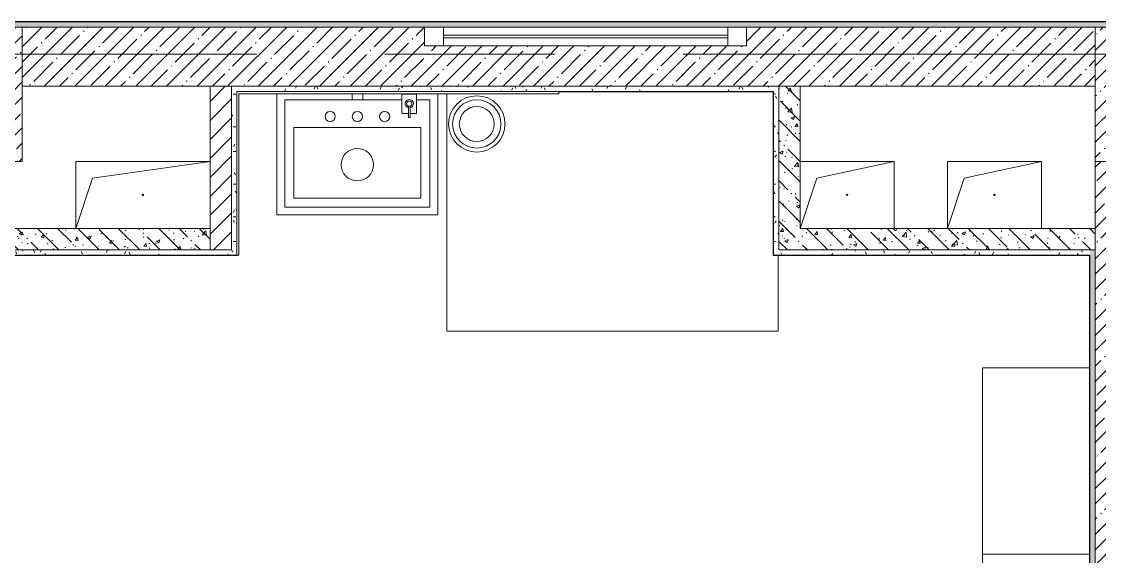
# Model space of a CAD drawing. Header units: millimetres. Extents: x 35111 to 235598, y -8553 to 29000.
# Drawn here: x 43407 to 47425, y 5928 to 7921 of the extents above; entities that cross this region are included whole.
import ezdxf

# ---------------------------------------------------------------- set-up
doc = ezdxf.new("R2010")
doc.units = ezdxf.units.MM
doc.linetypes.add('Осевая', pattern=[3175, 635, -476.25, 1587.5, -476.25])
for name, color, linetype, lineweight in [('A-GENM', 7, 'Continuous', 9), ('A-GLAZ', 7, 'Continuous', 9), ('A-GLAZ-1', 7, 'Continuous', 13), ('A-WALL', 7, 'Continuous', 9), ('I-WALL', 7, 'Continuous', 9), ('P-SANR-FIXT', 7, 'Continuous', 9), ('P-SANR-FIXT-1', 7, 'Continuous', 13), ('S-COLS', 7, 'Continuous', 9), ('Оси-2', 7, 'Осевая', 9)]:
    doc.layers.add(name, color=color, linetype=linetype, lineweight=lineweight)
for name, color, linetype, lineweight, true_color in [('A-WALL-1', 7, 'Continuous', 9, 0x3c3c3c), ('A-WALL-FNSH-1', 7, 'Continuous', 9, 0x3c3c3c), ('I-FURN-1', 7, 'Continuous', 9, 0xf0f0f0)]:
    doc.layers.add(name, color=color, linetype=linetype, lineweight=lineweight, true_color=true_color)
pattern_1 = [(45, (0, 0), (-57.02463, 57.02463), []), (45, (57.025, 0), (-57.02463, 57.02463), [100.806, -20.161, 3.353, -16.808])]
pattern_2 = [(135, (0, 0), (-75.43415, -75.43415), [106.68, -17.78, 3.556, -17.78]), (135, (0, 75.39), (-75.43415, -75.43415), []), (50, (0, 0), (127.52922, -11.15758), [13.335, -146.685]), (355, (0, 0), (-24.66966, 133.74002), [10.668, -117.348]), (100.451, (10.63, -0.93), (102.85973, 122.58178), [11.333, -124.663]), (46.184, (0, 35.56), (189.75516, -29.43036), [20.002, -220.027]), (96.636, (15.81, 33.1), (166.1822, 173.1996), [17, -186.995]), (351.184, (0, 35.56), (166.1839, 173.1976), [16.002, -176.022]), (21, (17.78, 26.67), (106.13027, -71.58603), [13.335, -146.685]), (326, (17.78, 26.67), (43.26188, 128.93175), [10.668, -117.348]), (71.451, (26.62, 20.7), (149.39198, 57.34505), [11.333, -124.663]), (37.5, (0, 0), (2.16223, 59.188357), [3.353, -112.573, 3.353, -115.773, -117.792]), (37.5, (0, 0), (2.16223, 59.188357), [-235.052, 3.353, -114.44]), (7.5, (0, 0), (46.77386, 70.12615), [3.353, -64.567, 3.353, -109.906, -44.894]), (7.5, (0, 0), (46.77386, 70.12615), [-181.178, 3.353, -41.542]), (327.5, (-39.65, 0), (94.91367, -4.010093), [3.353, -41.097, 3.353, -135.331, -184.023]), (327.5, (-39.65, 0), (94.91367, -4.010093), [-183.134, 3.353, -180.67]), (317.5, (-57.43, 0), (103.69057, 17.79882), [3.353, -54.432, 3.353, -88.748, -130.683]), (317.5, (-57.43, 0), (103.69057, 17.79882), [-149.885, 3.353, -127.33])]
pattern_3 = [(0, (0, 0), (121.92, 30.48), [10.058, -81.382, 10.058, -81.382, -487.68]), (0, (0, 0), (121.92, 30.48), [-182.88, 10.058, -172.822, 10.058, -81.382, -213.36]), (0, (0, 0), (121.92, 30.48), [-457.2, 10.058, -50.902, 10.058, -142.342]), (120, (45.72, 15.24), (-87.356454, 90.345817), [10.058, -81.382, 10.058, -81.382, -487.68]), (120, (45.72, 15.24), (-87.356454, 90.345817), [-182.88, 10.058, -172.822, 10.058, -81.382, -213.36]), (120, (45.72, 15.24), (-87.356454, 90.345817), [-457.2, 10.058, -50.902, 10.058, -142.342]), (240, (60.96, 76.2), (-34.563546, -120.825817), [10.058, -81.382, 10.058, -81.382, -487.68]), (240, (60.96, 76.2), (-34.563546, -120.825817), [-182.88, 10.058, -172.822, 10.058, -81.382, -213.36]), (240, (60.96, 76.2), (-34.563546, -120.825817), [-457.2, 10.058, -50.902, 10.058, -142.342])]

# ---------------------------------------------------------------- blocks, each defined once
blk = doc.blocks.new('BSC_Колонна _Прямоугольная - 500х500-V1-План размещения напольных электротехнических лючков и розеток 3 этажа в осях 12-23')
at = {"layer": 'S-COLS'}
h = blk.add_hatch(dxfattribs=at)
h.set_pattern_fill('FP_2', color=256, style=0, pattern_type=2)
h.set_pattern_definition([(45, (-43160, -7650), (-57.02463, 57.02463), []), (45, (-43102.975, -7650), (-57.02463, 57.02463), [100.806, -20.161, 3.353, -16.808])])
h.paths.add_polyline_path([(-250, -250), (250, -250), (250, 250), (-250, 250)])
for p, q in [((250, 250), (-250, 250)), ((-250, 250), (-250, -250)), ((250, -250), (250, 250)), ((-250, -250), (250, -250))]:
    blk.add_line(p, q, dxfattribs=at)
blk = doc.blocks.new('BSC_Колонна _Прямоугольная - 500х500-V2-План размещения напольных электротехнических лючков и розеток 3 этажа в осях 12-23')
at = {"layer": 'S-COLS'}
h = blk.add_hatch(dxfattribs=at)
h.set_pattern_fill('FP_3', color=256, style=0, pattern_type=2)
h.set_pattern_definition([(45, (-47660, -7650), (-57.02463, 57.02463), []), (45, (-47602.975, -7650), (-57.02463, 57.02463), [100.806, -20.161, 3.353, -16.808])])
h.paths.add_polyline_path([(-250, -250), (250, -250), (250, 250), (-250, 250)])
for p, q in [((250, 250), (-250, 250)), ((-250, 250), (-250, -250)), ((250, -250), (250, 250)), ((-250, -250), (250, -250))]:
    blk.add_line(p, q, dxfattribs=at)
blk = doc.blocks.new('GM_Отверстие прямоугольное _в плите_ - Отверстие-21986452-План размещения напольных электротехнических лючков и розеток 3 этажа в осях 12-23')
at = {"layer": 'A-GENM'}
for p, q in [((-175, 125), (175, 125)), ((175, 125), (-175, 125)), ((-112.5, 62.5), (175, 125)), ((175, 125), (175, -125)), ((175, -125), (175, 125)), ((-175, -125), (-112.5, 62.5))]:
    blk.add_line(p, q, dxfattribs=at)
for start, end in [(360, 180), (180, 360)]:
    blk.add_arc((0, 0), 2.5, start, end, dxfattribs=at)
blk = doc.blocks.new('GM_Отверстие прямоугольное _в плите_ - Отверстие-V51-План размещения напольных электротехнических лючков и розеток 3 этажа в осях 12-23')
at = {"layer": 'A-GENM'}
for p, q in [((-175, -125), (-175, 125)), ((-175, 125), (175, 125)), ((175, 125), (-175, 125)), ((-175, 125), (-175, -125)), ((-112.5, 62.5), (175, 125)), ((175, 125), (175, -125)), ((175, -125), (175, 125)), ((-175, -125), (-112.5, 62.5))]:
    blk.add_line(p, q, dxfattribs=at)
for start, end in [(360, 180), (180, 360)]:
    blk.add_arc((0, 0), 2.5, start, end, dxfattribs=at)
blk = doc.blocks.new('GM_Отверстие прямоугольное _в плите_ - Отверстие-V53-План размещения напольных электротехнических лючков и розеток 3 этажа в осях 12-23')
at = {"layer": 'A-GENM'}
for p, q in [((-250, -125), (-250, 125)), ((-250, 125), (250, 125)), ((250, 125), (-250, 125)), ((-250, 125), (-250, -125)), ((-187.5, 62.5), (250, 125)), ((-250, -125), (-187.5, 62.5))]:
    blk.add_line(p, q, dxfattribs=at)
for start, end in [(360, 180), (180, 360)]:
    blk.add_arc((0, 0), 2.5, start, end, dxfattribs=at)
blk = doc.blocks.new('Стол базовый прямоугольный - 1_290-25520344-План размещения напольных электротехнических лючков и розеток 3 этажа в осях 12-23')
at = {"layer": 'I-FURN-1'}
for p, q in [((-617.5, 429), (-617.5, -455)), ((617.5, -455), (617.5, -173)), ((-617.5, -455), (617.5, -455))]:
    blk.add_line(p, q, dxfattribs=at)
blk = doc.blocks.new('сифон - Для раковины-V171-План размещения напольных электротехнических лючков и розеток 3 этажа в осях 12-23')
at = {"layer": 'P-SANR-FIXT'}
blk.add_line((191.1, -40), (191.1, 40), dxfattribs=at)
at = {"layer": 'P-SANR-FIXT-1'}
for p, q in [((191.1, 20), (168.5, 20)), ((168.5, -20), (191.1, -20))]:
    blk.add_line(p, q, dxfattribs=at)
blk = doc.blocks.new('мусорная корзина - Round_ Metal-30590745-План размещения напольных электротехнических лючков и розеток 3 этажа в осях 12-23')
at = {"layer": 'P-SANR-FIXT'}
for radius, start, end in [(105, 0, 180), (90, 360, 180), (65, 0, 180), (105, 180, 360), (90, 180, 360), (65, 180, 360)]:
    blk.add_arc((0, 0), radius, start, end, dxfattribs=at)
blk = doc.blocks.new('Мойка кухонная - Раковина Roca Victoria-N Unik 600х460 мм-V173-План размещения напольных электротехнических лючков и розеток 3 этажа в осях 12-23')
at = {"layer": 'P-SANR-FIXT'}
for p, q in [((166, 0), (-270, 0)), ((-270, 0), (-270, -400)), ((270, 0), (221, 0)), ((270, -400), (270, 0)), ((236.1, -102.3), (-236.6, -102.3)), ((-236.6, -102.3), (-236.6, -366.4)), ((236.1, -366.4), (236.1, -102.3)), ((-270, -400), (270, -400)), ((-236.6, -366.4), (236.1, -366.4))]:
    blk.add_line(p, q, dxfattribs=at)
for centre, radius, start, end in [((-101.6, -61.9), 19, 90, 180), ((-101.6, -61.9), 19, 180, 270), ((-101.6, -61.9), 19, 360, 90), ((-101.6, -61.9), 19.1, 270, 360), ((0, -61.9), 19, 360, 180), ((0, -61.9), 19, 180, 360), ((101.6, -61.9), 19.1, 360, 180), ((101.6, -61.9), 19.1, 180, 360), ((0, -241.3), 60.5, 360, 180), ((0, -241.3), 60.5, 180, 360)]:
    blk.add_arc(centre, radius, start, end, dxfattribs=at)
blk = doc.blocks.new('TOY_Диспансер мыло - Дозатор Elegance new 11654 019001 хром-30769669-План размещения напольных электротехнических лючков и розеток 3 этажа в осях 12-23')
at = {"layer": 'A-GENM'}
for p, q in [((97.5, 89.2), (97.5, 21.5)), ((122.2, 91.2), (99.5, 91.2)), ((122.2, 91.2), (102.9, 91.2)), ((127.9, 106.1), (122.2, 106.1)), ((122.2, 106.1), (122.2, 91.2)), ((122.2, 92.2), (122.2, 64.8)), ((127.9, 91.2), (127.9, 106.1)), ((127.9, 64.8), (127.9, 92.2)), ((146.9, 91.2), (127.9, 91.2)), ((150.5, 91.2), (127.9, 91.2)), ((152.5, 21.5), (152.5, 89.2)), ((99.5, 19.5), (105, 19.5)), ((145, 19.5), (105, 19.5)), ((105, 19.5), (105, 18)), ((145, 18), (145, 19.5)), ((145, 19.5), (150.5, 19.5))]:
    blk.add_line(p, q, dxfattribs=at)
blk.add_circle((125, 55.2), 10, dxfattribs=at)
for centre, radius, start, end in [((99.5, 89.2), 2, 90, 180), ((150.5, 89.2), 2, 360, 90), ((125, 55.2), 15.7, 100.4353, 79.365), ((99.5, 21.5), 2, 180, 270), ((150.5, 21.5), 2, 270, 0)]:
    blk.add_arc(centre, radius, start, end, dxfattribs=at)
blk = doc.blocks.new('шкаф 1_112 - шкаф 1_112-V174-План размещения напольных электротехнических лючков и розеток 3 этажа в осях 12-23')
at = {"layer": 'I-FURN-1'}
for p, q in [((-400, 6070), (-400, 0)), ((0, 6070), (-400, 6070)), ((0, 6070), (-400, 6070)), ((-400, 6070), (-400, 5375)), ((-400, 5375), (-400, 6070)), ((-400, 6070), (0, 6070)), ((0, 0), (0, 6070)), ((0, 5375), (0, 6070)), ((0, 6070), (0, 5375)), ((-400, 5375), (0, 5375)), ((0, 5375), (-400, 5375)), ((-400, 5375), (-400, 4855)), ((-400, 4855), (-400, 5375)), ((-400, 5375), (0, 5375)), ((-400, 5375), (0, 5375)), ((0, 5375), (-400, 5375)), ((0, 4855), (0, 5375)), ((0, 5375), (0, 4855))]:
    blk.add_line(p, q, dxfattribs=at)
blk = doc.blocks.new('120_Окно_СКБ_1Ст - 120_Окно_СКБ_1Ст 400х1200 EI30-24228621-План размещения напольных электротехнических лючков и розеток 3 этажа в осях 12-23')
at = {"layer": 'A-GLAZ'}
for p, q in [((600, 110), (-600, 110)), ((530, 80), (-530, 80)), ((530, 70), (-530, 70)), ((-600, 40), (600, 40))]:
    blk.add_line(p, q, dxfattribs=at)
at = {"layer": 'A-GLAZ-1'}
for p, q in [((-600, 40), (-600, 110)), ((-600, 110), (-530, 110)), ((-530, 110), (-530, 40)), ((530, 40), (530, 110)), ((530, 110), (600, 110)), ((600, 110), (600, 40)), ((-530, 40), (-600, 40)), ((600, 40), (530, 40))]:
    blk.add_line(p, q, dxfattribs=at)

msp = doc.modelspace()

# ---------------------------------------------------------------- hatches: boundary and pattern name
at = {"layer": 'I-WALL'}
h = msp.add_hatch(dxfattribs=at)
h.set_pattern_fill('FP_71', color=256, style=0, pattern_type=2)
h.set_pattern_definition(pattern_3)
h.paths.add_polyline_path([(74100, 7900), (74100, 7920), (73705, 7920), (73705, 7908), (73760, 7908), (73760, 7900)])
h.paths.add_polyline_path([(72250, 7900), (72250, 7908), (72305, 7908), (72305, 7920), (71660, 7920), (71660, 7908), (71690, 7908), (71690, 7900), (71860, 7900)])
h.paths.add_polyline_path([(70680, 7900), (70680, 7908), (70710, 7908), (70710, 7920), (69360, 7920), (69360, 7908), (69390, 7908), (69390, 7900), (70631.4, 7900)])
h.paths.add_polyline_path([(68230, 7900), (68230, 7908), (68260, 7908), (68260, 7920), (66860, 7920), (66860, 7908), (66890, 7908), (66890, 7900), (67355.7, 7900)])
h.paths.add_polyline_path([(65880, 7900), (65880, 7908), (65910, 7908), (65910, 7920), (60470, 7920), (60470, 7900), (65410, 7900)])
h.paths.add_polyline_path([(57970, 7900), (57970, 7920), (50859.9, 7920), (50859.9, 7900), (56910, 7900)])
h.paths.add_polyline_path([(47630, 7900), (48359.9, 7900), (48359.9, 7920), (42130, 7920), (42130, 7900), (47410, 7900)])
h.paths.add_polyline_path([(39630, 7900), (39630, 7920), (38760, 7920), (38760, 7900), (39040, 7900)])
h = msp.add_hatch(dxfattribs=at)
h.set_pattern_fill('FP_17', color=256, style=0, pattern_type=2)
h.set_pattern_definition(pattern_1)
h.paths.add_polyline_path([(47410, 7680), (47410, 7900), (46110, 7900), (46110, 7830), (44910, 7830), (44910, 7900), (43410, 7900), (43410, 7680), (46973.5, 7680)])
h = msp.add_hatch(dxfattribs=at)
h.set_pattern_fill('FP_34', color=256, style=0, pattern_type=2)
h.set_pattern_definition([(45, (0, 0), (-35.35534, 35.35534), [])])
h.paths.add_polyline_path([(44190, 7070), (44190, 7680), (44110, 7680), (44110, 7070)])
h = msp.add_hatch(dxfattribs=at)
h.set_pattern_fill('FP_71', color=256, style=0, pattern_type=2)
h.set_pattern_definition(pattern_3)
h.paths.add_polyline_path([(46210, 7660), (46210, 7680), (44190, 7680), (44190, 7660), (45517.6, 7660)])
h = msp.add_hatch(dxfattribs=at)
h.set_pattern_fill('FP_71', color=256, style=0, pattern_type=2)
h.set_pattern_definition(pattern_3)
h.paths.add_polyline_path([(46210, 7070), (46230, 7070), (46230, 7680), (46210, 7680), (46210, 7659)])
h = msp.add_hatch(dxfattribs=at)
h.set_pattern_fill('FP_23', color=256, style=0, pattern_type=2)
h.set_pattern_definition(pattern_2)
h.paths.add_polyline_path([(46310, 7070), (46310, 7680), (46230, 7680), (46230, 7070)])
h = msp.add_hatch(dxfattribs=at)
h.set_pattern_fill('FP_71', color=256, style=0, pattern_type=2)
h.set_pattern_definition(pattern_3)
h.paths.add_polyline_path([(44210, 7050), (44210, 7660), (44190, 7660), (44190, 7050)])
h = msp.add_hatch(dxfattribs=at)
h.set_pattern_fill('FP_17', color=256, style=0, pattern_type=2)
h.set_pattern_definition(pattern_1)
h.paths.add_polyline_path([(47410, 400), (47630, 400), (47630, 7400), (47410, 7400), (47410, 590.2)])
h = msp.add_hatch(dxfattribs=at)
h.set_pattern_fill('FP_23', color=256, style=0, pattern_type=2)
h.set_pattern_definition(pattern_2)
h.paths.add_polyline_path([(44110, 7070), (44110, 7150), (42910, 7150), (42910, 7070), (44061.7, 7070)])
h = msp.add_hatch(dxfattribs=at)
h.set_pattern_fill('FP_23', color=256, style=0, pattern_type=2)
h.set_pattern_definition(pattern_2)
h.paths.add_polyline_path([(47390, 7070), (47410, 7070), (47410, 7150), (46310, 7150), (46310, 7070), (46973.5, 7070)])
h = msp.add_hatch(dxfattribs=at)
h.set_pattern_fill('FP_71', color=256, style=0, pattern_type=2)
h.set_pattern_definition(pattern_3)
h.paths.add_polyline_path([(44190, 7050), (44190, 7070), (42890, 7070), (42890, 7050), (44061.7, 7050)])
h = msp.add_hatch(dxfattribs=at)
h.set_pattern_fill('FP_71', color=256, style=0, pattern_type=2)
h.set_pattern_definition(pattern_3)
h.paths.add_polyline_path([(47390, 7050), (47390, 7070), (46210, 7070), (46210, 7050), (46973.5, 7050)])
h = msp.add_hatch(dxfattribs=at)
h.set_pattern_fill('FP_71', color=256, style=0, pattern_type=2)
h.set_pattern_definition(pattern_3)
h.paths.add_polyline_path([(47390, 140), (47410, 140), (47410, 7070), (47390, 7070), (47390, 141)])

# ---------------------------------------------------------------- linework, layer by layer
at = {"layer": 'A-WALL'}
for p, q in [((44910, 7900), (43410, 7900)), ((47410, 7900), (46110, 7900)), ((47410, 7680), (43410, 7680)), ((44190, 7680), (44190, 7070)), ((46210, 7659), (46209, 7659)), ((47410, 400), (47410, 7400)), ((47390, 100), (47390, 7050))]:
    msp.add_line(p, q, dxfattribs=at)
at = {"layer": 'A-WALL-1'}
for p, q in [((44110, 7680), (44110, 7070)), ((46230, 7680), (46230, 7070)), ((46310, 7150), (46310, 7680)), ((45410.5, 7660), (46210, 7660)), ((46210, 7660), (46210, 7659)), ((44110, 7150), (42990, 7150)), ((47410, 7150), (46310, 7150)), ((42890, 7050), (44210, 7050)), ((42910, 7070), (44190, 7070)), ((46210, 7050), (47390, 7050)), ((47410, 7070), (46230, 7070))]:
    msp.add_line(p, q, dxfattribs=at)
at = {"layer": 'A-WALL-FNSH-1'}
for p, q in [((48360, 7921), (42130, 7921)), ((42130, 7920), (48360, 7920)), ((45410.5, 7659), (46209, 7659)), ((46209, 7659), (46209, 7049)), ((46210, 7050), (46210, 7659)), ((42889, 7049), (44211, 7049)), ((44211, 7049), (44211, 7050)), ((46209, 7049), (47389, 7049)), ((47389, 7049), (47389, 140))]:
    msp.add_line(p, q, dxfattribs=at)
at = {"layer": 'I-FURN-1'}
for p, q in [((44359.3, 7652), (44359.3, 7200.5)), ((44359.3, 7200.5), (44359.3, 7652)), ((44959.3, 7200.5), (44959.3, 7652)), ((44959.3, 7652), (44959.3, 7200.5)), ((44359.3, 7200.5), (44959.3, 7200.5)), ((44959.3, 7200.5), (44359.3, 7200.5))]:
    msp.add_line(p, q, dxfattribs=at)
at = {"layer": 'I-WALL'}
for p, q in [((44210, 7660), (45410.5, 7660)), ((44210, 7050), (44210, 7660)), ((45410.5, 7652), (44218, 7652)), ((44218, 7652), (44218, 7050)), ((45410.5, 7659), (45410.5, 7652)), ((44210, 7050), (44218, 7050))]:
    msp.add_line(p, q, dxfattribs=at)
at = {"layer": 'Оси-2'}
msp.add_line((38410.7, 7800), (82250, 7800), dxfattribs=at)

# ---------------------------------------------------------------- block references
at = {"layer": 'A-GENM'}
for name, p in [('GM_Отверстие прямоугольное _в плите_ - Отверстие-V53-План размещения напольных электротехнических лючков и розеток 3 этажа в осях 12-23', (43860, 7275)), ('GM_Отверстие прямоугольное _в плите_ - Отверстие-21986452-План размещения напольных электротехнических лючков и розеток 3 этажа в осях 12-23', (46485, 7275)), ('GM_Отверстие прямоугольное _в плите_ - Отверстие-V51-План размещения напольных электротехнических лючков и розеток 3 этажа в осях 12-23', (47034, 7275))]:
    msp.add_blockref(name, p, dxfattribs=at)
at = {"layer": 'A-GLAZ'}
msp.add_blockref('120_Окно_СКБ_1Ст - 120_Окно_СКБ_1Ст 400х1200 EI30-24228621-План размещения напольных электротехнических лючков и розеток 3 этажа в осях 12-23', (45510, 7790), dxfattribs=at)
at = {"layer": 'I-FURN-1'}
for name, p in [('Стол базовый прямоугольный - 1_290-25520344-План размещения напольных электротехнических лючков и розеток 3 этажа в осях 12-23', (45610, 7223)), ('шкаф 1_112 - шкаф 1_112-V174-План размещения напольных электротехнических лючков и розеток 3 этажа в осях 12-23', (47390, 561))]:
    msp.add_blockref(name, p, dxfattribs=at)
at = {"layer": 'P-SANR-FIXT'}
for name, p, rotation in [('сифон - Для раковины-V171-План размещения напольных электротехнических лючков и розеток 3 этажа в осях 12-23', (44659.3, 7460.5), 89.99999999999964), ('TOY_Диспансер мыло - Дозатор Elegance new 11654 019001 хром-30769669-План размещения напольных электротехнических лючков и розеток 3 этажа в осях 12-23', (44977.8, 7670), 180)]:
    msp.add_blockref(name, p, dxfattribs=dict(at, rotation=rotation))
for name, p in [('мусорная корзина - Round_ Metal-30590745-План размещения напольных электротехнических лючков и розеток 3 этажа в осях 12-23', (45104.3, 7539.5)), ('Мойка кухонная - Раковина Roca Victoria-N Unik 600х460 мм-V173-План размещения напольных электротехнических лючков и розеток 3 этажа в осях 12-23', (44659.3, 7629))]:
    msp.add_blockref(name, p, dxfattribs=at)
at = {"layer": 'S-COLS'}
for name, p in [('BSC_Колонна _Прямоугольная - 500х500-V1-План размещения напольных электротехнических лючков и розеток 3 этажа в осях 12-23', (43160, 7650)), ('BSC_Колонна _Прямоугольная - 500х500-V2-План размещения напольных электротехнических лючков и розеток 3 этажа в осях 12-23', (47660, 7650))]:
    msp.add_blockref(name, p, dxfattribs=at)

doc.saveas('drawing.dxf')
